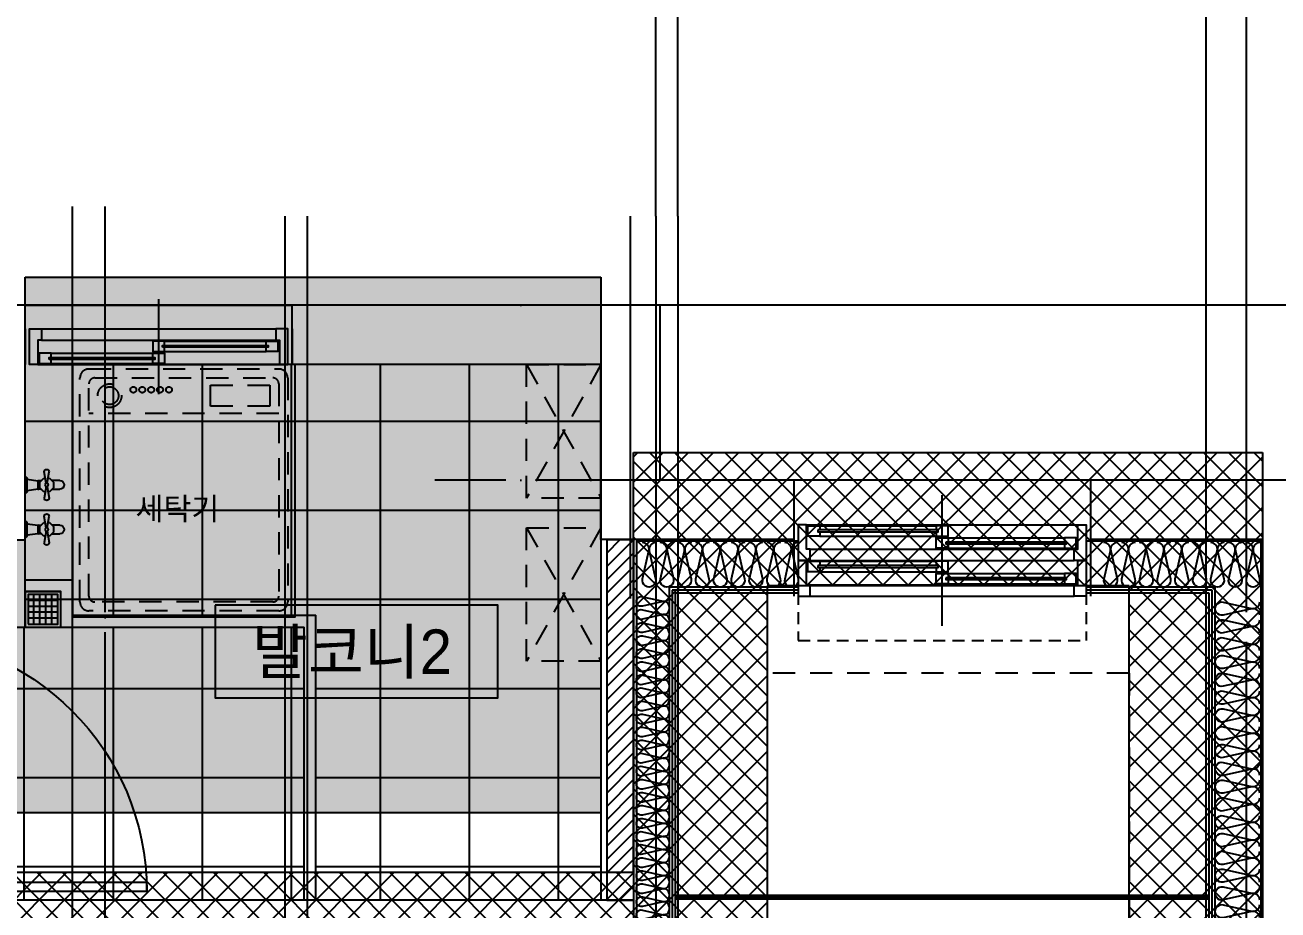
# Model space of a CAD drawing. Header units: millimetres. Extents: x -24416 to 92204, y -190080 to 23760.
# Drawn here: x 79205 to 83426, y -110644 to -107662 of the extents above; entities that cross this region are included whole.
import ezdxf
from ezdxf.enums import TextEntityAlignment as Align
from ezdxf.xclip import XClip

# ---------------------------------------------------------------- set-up
doc = ezdxf.new("R2010")
doc.units = ezdxf.units.MM
doc.header["$LTSCALE"] = 50
doc.header["$XCLIPFRAME"] = 0
for name, pattern in [('AUDIT_D_220706163347-0', [0]), ('CEN', [62, 60, -1, 0, -1]), ('H', [1.3, 0.8, -0.5]), ('HD', [2.5, 1.5, -1]), ('HID', [2.5, 1.5, -1]), ('HIDDEN', [2, 1, -1])]:
    doc.linetypes.add(name, pattern=pattern)
doc.layers.get('defpoints').update_dxf_attribs({"color": 139})
for name, color, linetype in [('A_HAT', 8, 'Continuous'), ('AA-단열-바닥-욕실', 30, 'Continuous'), ('CEN_CON', 1, 'CEN'), ('CEN_WALL', 12, 'CEN'), ('CONC', 2, 'Continuous'), ('dan1', 7, 'HID'), ('DOOR', 4, 'Continuous'), ('ELE3_CON', 7, 'Continuous'), ('ELE4', 4, 'Continuous'), ('ETC', 6, 'Continuous'), ('FIN', 6, 'Continuous'), ('FUR_가구', 8, 'HD'), ('FUR_가전', 8, 'HID'), ('HAT', 9, 'Continuous'), ('INS', 252, 'Continuous'), ('WAL', 3, 'Continuous'), ('WAL_DRY', 7, 'Continuous'), ('WIN', 4, 'Continuous'), ('바닥타일', 8, 'Continuous'), ('수전', 4, 'Continuous'), ('실명', 3, 'AUDIT_D_220706163347-0'), ('실명박스', 7, 'AUDIT_D_220706163347-0'), ('커튼박스', 6, 'Continuous'), ('확장', 8, 'HIDDEN')]:
    doc.layers.add(name, color=color, linetype=linetype)
for name, color, linetype, plot in [('AA-CEN', 1, 'CEN', False), ('AA-XXXX-MC', 153, 'AUDIT_D_220706163347-0', False), ('Defpoint', 135, 'Continuous', False), ('MC', 135, 'Continuous', False), ('X - 단위세대$0$0_임시', 134, 'Continuous', False)]:
    doc.layers.add(name, color=color, linetype=linetype, plot=plot)
doc.styles.add('HAUD01', font='Dotum.ttf')
doc.styles.add('HAUD02', font='Dotum.ttf', dxfattribs={"width": 0.8})
doc.styles.add('맑은 고딕', font='malgun.ttf')
pattern_1 = [(0, (498301.77, 179302.88), (0, 300), []), (90, (498301.77, 179302.88), (-300, 2e-14), [])]

# ---------------------------------------------------------------- blocks, each defined once
blk = doc.blocks.new('A$Ca96da67e')
at = {"layer": 'FUR_가구'}
for p, q in [((250, 450), (0, 0)), ((0, 450), (250, 0))]:
    blk.add_line(p, q, dxfattribs=at)
blk.add_lwpolyline([(250, 0), (0, 0), (0, 450), (250, 450)], close=True, dxfattribs=at)
blk = doc.blocks.new('WIN_900_단창2')
at = {"layer": 'Defpoint'}
for p, q in [((-15, 120), (-15, 0)), ((885, 120), (885, 0))]:
    blk.add_line(p, q, dxfattribs=at)
at = {"layer": 'WIN'}
blk.add_line((435, 220), (435, -100), dxfattribs=at)
at = {"layer": 'WIN', "color": 8}
for p, q in [((830, 120), (40, 120)), ((830, 82), (40, 82)), ((415, 79), (73, 79)), ((415, 44), (73, 44)), ((842, 0), (28, 0)), ((797, 38), (455, 38)), ((797, 3), (455, 3))]:
    blk.add_line(p, q, dxfattribs=at)
at = {"layer": 'WIN'}
for points in [[(40, 82), (28, 82), (28, 0), (0, 0), (0, 120), (40, 120), (40, 82)], [(830, 82), (842, 82), (842, 0), (870, 0), (870, 120), (830, 120), (830, 82)], [(73, 64.5), (73, 79), (33, 79), (33, 44), (73, 44), (73, 58.5)], [(422, 58.5), (422, 64.5), (66, 64.5), (66, 58.5), (422, 58.5)], [(415, 64.5), (415, 79), (455, 79), (455, 44), (415, 44), (415, 58.5)], [(455, 23.5), (455, 38), (415, 38), (415, 3), (455, 3), (455, 17.5)], [(804, 17.5), (804, 23.5), (448, 23.5), (448, 17.5), (804, 17.5)], [(797, 23.5), (797, 38), (837, 38), (837, 3), (797, 3), (797, 17.5)]]:
    blk.add_lwpolyline(points, dxfattribs=at)
blk = doc.blocks.new('WIN_이중창_1000')
at = {"layer": 'Defpoint'}
for p, q in [((-15, 240), (-15, 0)), ((985, 240), (985, 0))]:
    blk.add_line(p, q, dxfattribs=at)
at = {"layer": 'WIN'}
blk.add_line((485, -100), (485, 340), dxfattribs=at)
at = {"layer": 'WIN', "color": 8}
for p, q in [((942, 240), (28, 240)), ((897, 237), (505, 237)), ((465, 196), (73, 196)), ((897, 202), (505, 202)), ((930, 158), (40, 158)), ((465, 161), (73, 161)), ((930, 120), (40, 120)), ((897, 117), (505, 117)), ((465, 76), (73, 76)), ((897, 82), (505, 82)), ((930, 38), (40, 38)), ((930, 0), (40, 0)), ((465, 41), (73, 41))]:
    blk.add_line(p, q, dxfattribs=at)
at = {"layer": 'WIN'}
for points in [[(40, 158), (28, 158), (28, 240), (0, 240), (0, 120), (40, 120), (40, 158)], [(505, 216.5), (505, 202), (465, 202), (465, 237), (505, 237), (505, 222.5)], [(904, 222.5), (904, 216.5), (498, 216.5), (498, 222.5), (904, 222.5)], [(897, 216.5), (897, 202), (937, 202), (937, 237), (897, 237), (897, 222.5)], [(930, 158), (942, 158), (942, 240), (970, 240), (970, 120), (930, 120), (930, 158)], [(73, 175.5), (73, 161), (33, 161), (33, 196), (73, 196), (73, 181.5)], [(472, 181.5), (472, 175.5), (66, 175.5), (66, 181.5), (472, 181.5)], [(465, 175.5), (465, 161), (505, 161), (505, 196), (465, 196), (465, 181.5)], [(40, 38), (28, 38), (28, 120), (0, 120), (0, 0), (40, 0), (40, 38)], [(505, 96.5), (505, 82), (465, 82), (465, 117), (505, 117), (505, 102.5)], [(904, 102.5), (904, 96.5), (498, 96.5), (498, 102.5), (904, 102.5)], [(897, 96.5), (897, 82), (937, 82), (937, 117), (897, 117), (897, 102.5)], [(930, 38), (942, 38), (942, 120), (970, 120), (970, 0), (930, 0), (930, 38)], [(73, 55.5), (73, 41), (33, 41), (33, 76), (73, 76), (73, 61.5)], [(472, 61.5), (472, 55.5), (66, 55.5), (66, 61.5), (472, 61.5)], [(465, 55.5), (465, 41), (505, 41), (505, 76), (465, 76), (465, 61.5)]]:
    blk.add_lwpolyline(points, dxfattribs=at)
blk = doc.blocks.new('PD-900(140)')
at = {"layer": 'DOOR'}
for p, q in [((20, 140), (880, 140)), ((20, 110), (880, 110)), ((20, 30), (880, 30)), ((20, 0), (880, 0))]:
    blk.add_line(p, q, dxfattribs=at)
blk.add_lwpolyline([(20, 140), (20, 1000), (50, 1000), (50, 140), (20, 140)], dxfattribs=at)
for points in [[(45, 110), (20, 110), (20, 140), (0, 140), (0, 0), (20, 0), (20, 30), (45, 30)], [(855, 110), (880, 110), (880, 140), (900, 140), (900, 0), (880, 0), (880, 30), (855, 30)]]:
    blk.add_lwpolyline(points, close=True, dxfattribs=at)
blk.add_arc((20, 140), 860, 0, 90, dxfattribs=at)
at = {"layer": 'X - 단위세대$0$0_임시'}
for p, q in [((-10, 0), (-10, 140)), ((910, 0), (910, 140))]:
    blk.add_line(p, q, dxfattribs=at)
at = {"layer": 'X - 단위세대$0$0_임시', "style": 'HAUD02'}
blk.add_text('900(140)', height=20, dxfattribs=at).set_placement((479.3, 65.4), align=Align.MIDDLE)
blk = doc.blocks.new('insul1')
blk.add_lwpolyline([(0, 0, 0.480617), (0.146, 0.183), (0.004, 0.817, -1.249969), (0.296, 0.817), (0.154, 0.183, 0.480617), (0.3, 0, 0.480617)], format="xyb")
blk = doc.blocks.new('세탁기-850')
at = {"layer": 'defpoints'}
blk.add_lwpolyline([(0, 0), (-750, 0), (-750, -850), (0, -850)], close=True, dxfattribs=at)
at = {"layer": 'FUR_가전'}
blk.add_line((-55, -165), (-695, -165), dxfattribs=at)
for points in [[(-695, -830, -0.414214), (-725, -800), (-725, -45, -0.414214), (-695, -15), (-55, -15, -0.414214), (-25, -45), (-25, -800, -0.414214), (-55, -830)], [(-695, -780), (-695, -65, -0.414214), (-675, -45), (-75, -45, -0.414214), (-55, -65), (-55, -780, -0.414214), (-75, -800), (-675, -800, -0.414214)]]:
    blk.add_lwpolyline(points, format="xyb", close=True, dxfattribs=at)
blk.add_lwpolyline([(-85, -140), (-285, -140), (-285, -70), (-85, -70)], close=True, dxfattribs=at)
for centre, radius in [((-625.1, -105), 40), ((-625.1, -105), 30), ((-545.1, -85), 10), ((-515.1, -85), 10), ((-485.1, -85), 10), ((-455.1, -85), 10), ((-425.1, -85), 10)]:
    blk.add_circle(centre, radius, dxfattribs=at)
at = {"layer": 'FUR_가전', "style": '맑은 고딕'}
blk.add_text('세탁기', height=75, rotation=0, dxfattribs=at).set_placement((-537.9, -523.5))
blk = doc.blocks.new('수전')
at = {"layer": '수전'}
for p, q in [((0, 0), (58.5, 0, 0)), ((29.2, -7), (9.3, -7)), ((9.9, -7), (14.9, -42.9)), ((49.2, -7), (29.2, -7)), ((43.6, -42.9), (48.6, -7)), ((23.4, -71.3), (-14.8, -64.6)), ((23.4, -74.6), (-14.8, -81.3)), ((19.7, -49.8), (6.1, -63.4)), ((6.1, -63.4), (6.1, -68.2)), ((6.1, -77.6), (6.1, -82.5)), ((6.1, -82.5), (19.7, -96)), ((14.9, -42.9), (29.2, -42.9)), ((38.8, -49.8), (19.7, -49.8)), ((29.2, -42.9), (43.6, -42.9)), ((35.1, -71.3), (73.3, -64.6)), ((35.1, -74.6), (73.3, -81.3)), ((52.3, -63.4), (38.8, -49.8)), ((38.8, -96), (52.3, -82.5)), ((52.3, -68.2), (52.3, -63.4)), ((52.3, -82.5), (52.3, -77.6)), ((14.5, -117.3), (14.5, -90.9)), ((19.7, -96), (38.8, -96)), ((44, -90.9), (44, -117.3))]:
    blk.add_line(p, q, dxfattribs=at)
blk.add_circle((29.2, -72.9), 5.91, dxfattribs=at)
for centre, radius, start, end in [((11.8, 6), 13.2, 207.1852, 259.412), ((46.7, 6), 13.2, 280.588, 332.8148), ((-14.8, -72.9), 8.37, 90, 270), ((-12.4, -49.9), 28.1, 351.511, 14.308), ((70.8, -49.9), 28.1, 165.692, 188.489), ((73.3, -72.9), 8.37, 270, 90), ((29.2, -117.3), 14.7, 180, 0)]:
    blk.add_arc(centre, radius, start, end, dxfattribs=at)
blk = doc.blocks.new('FD')
at = {"layer": '수전'}
for p, q in [((110, -30), (10, -30)), ((30, -110), (30, -10)), ((50, -110), (50, -10)), ((70, -110), (70, -10)), ((90, -110), (90, -10)), ((110, -50), (10, -50)), ((110, -70), (10, -70)), ((110, -90), (10, -90))]:
    blk.add_line(p, q, dxfattribs=at)
for points in [[(0, -120), (120, -120), (120, 0), (0, 0)], [(10, -110), (110, -110), (110, -10), (10, -10)]]:
    blk.add_lwpolyline(points, close=True, dxfattribs=at)
blk = doc.blocks.new('U-121A(확장)1', base_point=(300293.2, -148733.3))
at = {"layer": 'A_HAT'}
h = blk.add_hatch(dxfattribs=at)
h.set_pattern_fill('ANSI31', color=256, scale=10, style=0)
h.paths.add_polyline_path([(326593.2, -139488.3), (326503.2, -139488.3), (326503.2, -140703.3), (326593.2, -140703.3)])
at = {"layer": '바닥타일'}
h = blk.add_hatch(dxfattribs=at)
h.set_pattern_fill('_USER', color=256, scale=300, double=1, pattern_type=0)
h.set_pattern_definition(pattern_1)
h.paths.add_polyline_path([(324543.2, -139743.3), (324543.2, -138898.3), (326483.2, -138898.3), (326483.2, -140703.3), (325523.2, -140703.3), (325523.2, -139743.3)])
h = blk.add_hatch(dxfattribs=at)
h.set_pattern_fill('_USER', color=256, scale=300, double=1, pattern_type=0)
h.set_pattern_definition(pattern_1)
h.paths.add_polyline_path([(325483.2, -140703.3), (325483.2, -139783.3), (324163.2, -139783.3), (324163.2, -140703.3)])
at = {"layer": 'CEN_CON'}
for p, q in [((324813.2, -149000.8), (324813.2, -138365.8)), ((324813.2, -149033.3), (324813.2, -138398.3)), ((326583.2, -139686.6), (326583.2, -138398.3)), ((328658.2, -149033.3), (328658.2, -138398.3)), ((329263.2, -138698.3), (319423.2, -138698.3)), ((329263.2, -139288.3), (325923.9, -139288.3))]:
    blk.add_line(p, q, dxfattribs=at)
at = {"layer": 'CEN_WALL'}
for p, q in [((325418.2, -138398.3), (325418.2, -142103.3)), ((326668.2, -138398.3), (326668.2, -143653.3))]:
    blk.add_line(p, q, dxfattribs=at)
at = {"layer": 'CONC'}
for p, q in [((326683.2, -138698.3), (325443.2, -138698.3)), ((325443.2, -138898.3), (325443.2, -138698.3)), ((326683.2, -139288.3), (326683.2, -138698.3)), ((326483.2, -138898.3), (325443.2, -138898.3)), ((326483.2, -139488.3), (326483.2, -138898.3)), ((327133.2, -139288.3), (326683.2, -139288.3)), ((327133.2, -139288.3), (327133.2, -139488.3)), ((328963.2, -139288.3), (328133.2, -139288.3)), ((328133.2, -139288.3), (328133.2, -139488.3)), ((327133.2, -139488.3), (326483.2, -139488.3)), ((328713.2, -139488.3), (328133.2, -139488.3)), ((328713.2, -142383.3), (328713.2, -139488.3)), ((326593.2, -140703.3), (324093.2, -140703.3)), ((326593.2, -140703.3), (326593.2, -140903.3))]:
    blk.add_line(p, q, dxfattribs=at)
at = {"layer": 'dan1'}
for p, q in [((328263.2, -139938.3), (327043.2, -139938.3)), ((327043.2, -139938.3), (327043.2, -141353.3))]:
    blk.add_line(p, q, dxfattribs=at)
blk.add_lwpolyline([(328263.2, -139938.3), (328263.2, -141933.3), (328083.2, -141933.3), (328083.2, -143033.3), (328533.2, -143033.3)], dxfattribs=at)
at = {"layer": 'ELE3_CON'}
for p, q in [((324543.2, -138698.3), (325443.2, -138698.3)), ((328133.2, -139288.3), (327133.2, -139288.3))]:
    blk.add_line(p, q, dxfattribs=at)
at = {"layer": 'ELE4'}
for p, q in [((324543.2, -139623.3), (324703.2, -139623.3)), ((324703.2, -139743.3), (324703.2, -139623.3)), ((324543.2, -139663.3), (324663.2, -139663.3)), ((324663.2, -139783.3), (324663.2, -139663.3)), ((324703.2, -139743.3), (325523.2, -139743.3)), ((325523.2, -140703.3), (325523.2, -139743.3)), ((324663.2, -139783.3), (325483.2, -139783.3)), ((325483.2, -140703.3), (325483.2, -139783.3))]:
    blk.add_line(p, q, dxfattribs=at)
at = {"layer": 'FIN'}
for p, q in [((324543.2, -139783.3), (324543.2, -138898.3)), ((326483.2, -139488.3), (326483.2, -140703.3)), ((324093.2, -139783.3), (324543.2, -139783.3))]:
    blk.add_line(p, q, dxfattribs=at)
at = {"layer": 'INS'}
for p, q in [((326603.2, -139493.3), (326603.2, -140908.3)), ((327148.2, -139493.3), (326603.2, -139493.3)), ((328708.2, -139493.3), (328118.2, -139493.3)), ((328708.2, -142383.3), (328708.2, -139493.3)), ((326713.2, -139648.3), (326713.2, -141063.3)), ((327148.2, -139648.3), (326713.2, -139648.3)), ((328553.2, -139648.3), (328118.2, -139648.3)), ((328553.2, -142383.3), (328553.2, -139648.3))]:
    blk.add_line(p, q, dxfattribs=at)
at = {"layer": 'MC'}
for p, q in [((324703.2, -149000.8), (324703.2, -138365.8)), ((324703.2, -149033.3), (324703.2, -138398.3)), ((325493.2, -138398.3), (325493.2, -142103.3)), ((326743.2, -138398.3), (326743.2, -143653.3)), ((328523.2, -149033.3), (328523.2, -138398.3))]:
    blk.add_line(p, q, dxfattribs=at)
at = {"layer": 'WAL'}
for p, q in [((326503.2, -139488.3), (326503.2, -140703.3)), ((326593.2, -139488.3), (326593.2, -140703.3))]:
    blk.add_line(p, q, dxfattribs=at)
at = {"layer": 'WAL', "ltscale": 100}
for p, q in [((326503.2, -139488.3), (326593.2, -139488.3)), ((326503.2, -140703.3), (326593.2, -140703.3))]:
    blk.add_line(p, q, dxfattribs=at)
at = {"layer": 'WAL_DRY'}
for p, q in [((326723.2, -139658.3), (326723.2, -141063.3)), ((327148.2, -139658.3), (326723.2, -139658.3)), ((326733.2, -139668.3), (326733.2, -141063.3)), ((327148.2, -139668.3), (326733.2, -139668.3)), ((328543.2, -139658.3), (328118.2, -139658.3)), ((328533.2, -139668.3), (328118.2, -139668.3)), ((328533.2, -142383.3), (328533.2, -139668.3)), ((328543.2, -142383.3), (328543.2, -139658.3))]:
    blk.add_line(p, q, dxfattribs=at)
at = {"layer": '커튼박스', "linetype": 'H'}
for p, q in [((327148.2, -139668.3), (327148.2, -139828.3)), ((328118.2, -139668.3), (328118.2, -139828.3)), ((327148.2, -139828.3), (328118.2, -139828.3))]:
    blk.add_line(p, q, dxfattribs=at)
at = {"layer": '확장', "ltscale": 0.5, "const_width": 20, "flags": 128}
blk.add_lwpolyline([(328533.2, -140693.3), (326733.2, -140693.3)], dxfattribs=at)
at = {"xscale": -1}
blk.add_blockref('WIN_900_단창2', (325428.2, -138898.3), dxfattribs=at)
at = {"layer": 'DOOR', "xscale": -1, "rotation": 270}
blk.add_blockref('PD-900(140)', (323953.2, -140693.3), dxfattribs=at)
at = {"layer": 'FUR_가구'}
for p in [(326233.2, -139348.3), (326233.2, -139898.3)]:
    blk.add_blockref('A$Ca96da67e', p, dxfattribs=at)
at = {"layer": 'FUR_가전'}
blk.add_blockref('세탁기-850', (325453.2, -138898.3), dxfattribs=at)
at = {"layer": 'INS', "row_count": 1}
for p, xscale, yscale, zscale, rotation, column_count, row_spacing, column_spacing in [((327148.2, -139498.3), 150, 150, 150, 180, 9, -3.155443620884047e-30, 60), ((328703.2, -139498.3), 150, 150, 150, 180, 9, -3.155443620884047e-30, 60), ((326713.2, -140945.2), 110.0000000000002, 110.0000000000002, 110.0000000000002, 90, 29, -1.577721810442024e-30, 44.00000000000005), ((328703.2, -142383.3), 150.0000000000002, 150.0000000000002, 150.0000000000002, 90, 45, -4.733165431326071e-30, 60.00000000000009)]:
    blk.add_blockref('insul1', p, dxfattribs=dict(at, xscale=xscale, yscale=yscale, zscale=zscale, rotation=rotation, column_count=column_count, row_spacing=row_spacing, column_spacing=column_spacing))
at = {"layer": 'WIN', "xscale": -1}
blk.add_blockref('WIN_이중창_1000', (328118.2, -139678.3), dxfattribs=at)
at = {"layer": '수전', "xscale": -1, "rotation": 90}
for p in [(324543.2, -139274.8, 0), (324543.2, -139424.8, 0)]:
    blk.add_blockref('수전', p, dxfattribs=at)
at = {"layer": '수전'}
blk.add_blockref('FD', (324543.2, -139663.3), dxfattribs=at)
blk = doc.blocks.new('A$C415C5DAF')
at = {"layer": 'AA-XXXX-MC'}
for p, q in [((68919.1, -126682.8), (68919.1, -123942.8)), ((70699.1, -126682.8), (70699.1, -123942.8))]:
    blk.add_line(p, q, dxfattribs=at)
at = {"layer": 'CEN_CON'}
for p, q in [((68844.1, -126682.8), (68844.1, -123942.8)), ((70834.1, -126682.8), (70834.1, -123942.8))]:
    blk.add_line(p, q, dxfattribs=at)
at = {"layer": '실명박스'}
blk.add_lwpolyline([(67359.2, -127993.7), (67359.2, -128306.2), (68311.8, -128306.2), (68311.8, -127993.7)], close=True, dxfattribs=at)
at = {"layer": '실명', "style": 'HAUD01'}
blk.add_text('발코니2', height=150, dxfattribs=at).set_placement((67820.8, -128148.9), align=Align.MIDDLE)
blk = doc.blocks.new('A$C1CAF0AFA')
at = {"layer": 'ETC'}
h = blk.add_hatch(dxfattribs=at)
h.set_pattern_fill('CROSS', color=256, scale=10, angle=45)
h.set_pattern_definition([(45, (110765.9, -23465.964), (7e-15, 89.80256), [31.75, -95.25]), (135, (110788.35, -23465.964), (-89.80256, 7e-15), [31.75, -95.25])])
h.paths.add_polyline_path([(79624.5, -141906.7), (81404.5, -141906.7), (81404.5, -140626.7), (79624.5, -140626.7)])
h.paths.add_polyline_path([(81534.5, -141906.7), (83194.5, -141906.7), (83194.5, -140616.7), (81534.5, -140616.7)])
h.paths.add_polyline_path([(79204.5, -132271.7), (81144.5, -132271.7), (81144.5, -134076.7), (78754.5, -134076.7), (78754.5, -133156.7), (79204.5, -133156.7)])
at = {"layer": 'HAT'}
h = blk.add_hatch(dxfattribs=at)
h.set_pattern_fill('_USER', color=5, scale=60, angle=45, double=1, pattern_type=0)
h.set_pattern_definition([(45, (0, -23465.964), (-42.426407, 42.426407), []), (135, (0, -23465.964), (-42.426407, -42.426407), [])])
h.paths.add_polyline_path([(68714.5, -137821.7), (72504.5, -137821.7), (72504.5, -141456.7), (79064.5, -141456.7), (79064.5, -139966.7), (79374.5, -139966.7), (79374.5, -140256.7), (79574.5, -140256.7), (79574.5, -139966.7), (83194.5, -139966.7), (83194.5, -140416.7), (79514.5, -140416.7), (79514.5, -141906.7), (72054.5, -141906.7), (72054.5, -138271.7), (69164.5, -138271.7), (69164.5, -141906.7), (59204.5, -141906.7), (59204.5, -133136.7), (59824.5, -133136.7), (59824.5, -132271.7), (63364.5, -132271.7), (63364.5, -135431.7), (69164.5, -135431.9), (69164.5, -135881.7), (63424.5, -135881.7), (63424.5, -135559.2), (63224.5, -135559.2), (63224.5, -135881.7), (62914.5, -135881.7), (62914.5, -132721.7), (60274.5, -132721.7), (60274.5, -133606.7), (59654.5, -133606.7), (59654.5, -141456.7), (68714.5, -141456.7)])
h.paths.add_polyline_path([(83194.5, -136406.7), (82744.5, -136406.7), (82744.5, -135306.7), (82924.5, -135306.7), (82924.5, -133311.7), (81704.5, -133311.7), (81704.5, -134726.7), (79574.5, -134726.7), (79574.5, -134436.7), (79374.5, -134436.7), (79374.5, -134726.7), (78304.5, -134726.7), (78304.5, -132721.7), (75664.5, -132721.7), (75664.5, -135881.7), (75354.5, -135881.7), (75354.5, -135559.2), (75154.5, -135559.2), (75154.5, -135881.7), (69414.5, -135881.7), (69414.5, -135431.9), (71964.5, -135431.7), (71964.5, -135281.7), (73364.5, -135281.7), (73364.5, -135431.7), (75214.5, -135431.7), (75214.5, -132271.7), (78754.5, -132271.7), (78754.5, -134276.7), (81254.5, -134276.7), (81254.5, -132861.7), (83374.5, -132861.7), (83374.5, -135756.7), (83194.5, -135756.7)])
at = {"layer": 'AA-CEN', "color": 4}
blk.add_lwpolyline([(75214.5, -132271.7), (78754.5, -132271.7), (78754.5, -134276.7), (81254.5, -134276.7), (81254.5, -132861.7), (83374.5, -132861.7), (83374.5, -135756.7), (83194.5, -135756.7), (83194.5, -136406.7), (82744.5, -136406.7), (82744.5, -135306.7), (82924.5, -135306.7), (82924.5, -133311.7), (81704.5, -133311.7), (81704.5, -134726.7), (79574.5, -134726.7), (79574.5, -134436.7), (79374.5, -134436.7), (79374.5, -134726.7), (78304.5, -134726.7), (78304.5, -132721.7), (75664.5, -132721.7)], dxfattribs=at)
at = {"layer": 'AA-CEN'}
blk.add_lwpolyline([(79204.5, -132271.7), (81144.5, -132271.7), (81144.5, -134076.7), (78754.5, -134076.7), (78754.5, -133156.7), (79204.5, -133156.7)], close=True, dxfattribs=at)

msp = doc.modelspace()

# ---------------------------------------------------------------- block references
ref = msp.add_blockref('U-121A(확장)1', (54954.5, -118640.7))
XClip(ref).set_block_clipping_path([(299993.2395842669, -149033.311332551), (329858.8019320485, -135658.3113325509)])
at = {"layer": 'AA-단열-바닥-욕실'}
msp.add_blockref('A$C1CAF0AFA', (0, 23760), dxfattribs=at)
at = {"layer": '실명박스'}
msp.add_blockref('A$C415C5DAF', (12485.4, 18377.1), dxfattribs=at)

doc.saveas('drawing.dxf')
